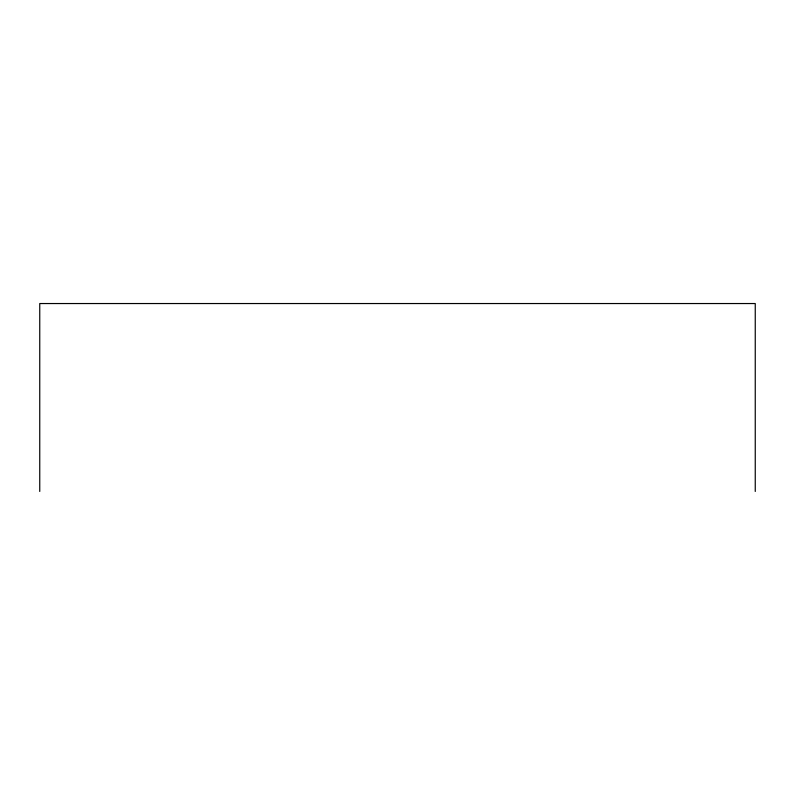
<?xml version="1.0" encoding="UTF-8"?>
<svg xmlns="http://www.w3.org/2000/svg" width="795" height="795" viewBox="0 0 795 795"><rect width="100%" height="100%" fill="white"/><g stroke="black" fill="none" stroke-linecap="round" stroke-linejoin="round"><path stroke-width="1.19" d="M755.25 491.459L755.25 303.541L39.75 303.541L39.75 491.459"/></g></svg>
